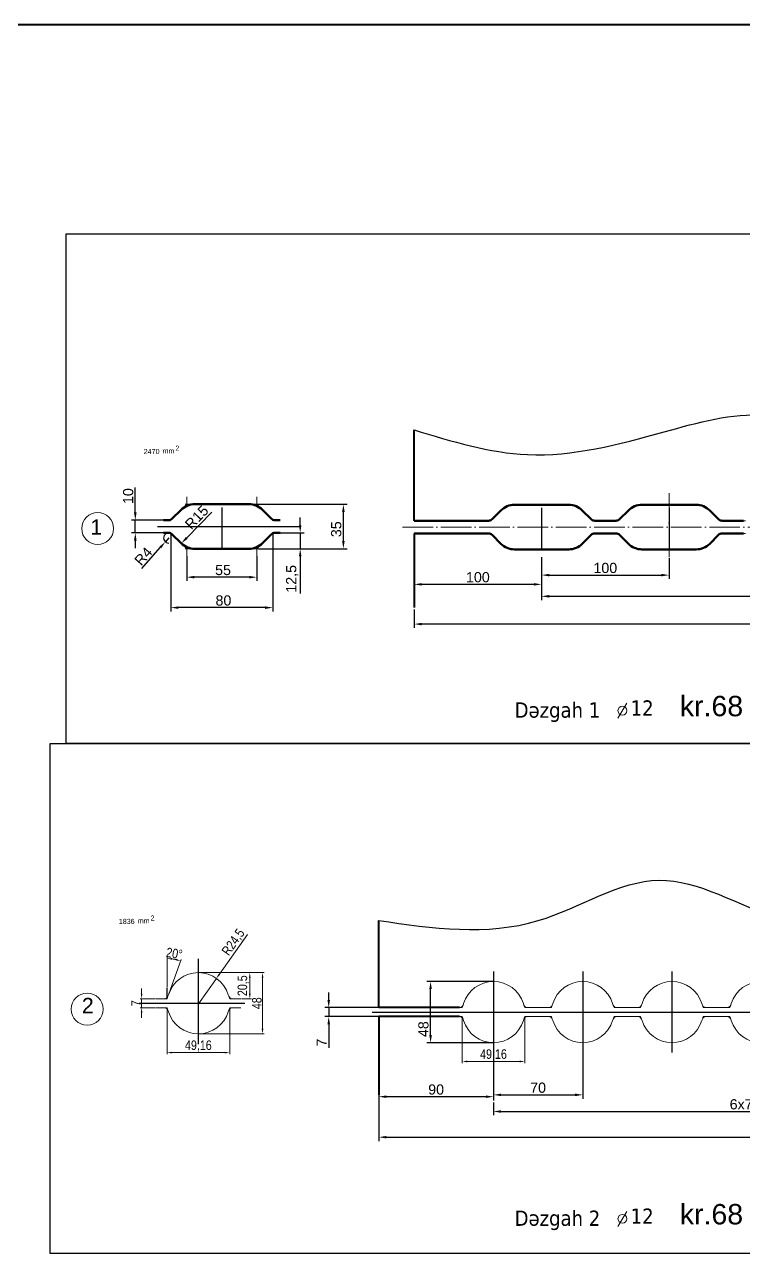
# Model space of a CAD drawing. Header units: millimetres. Extents: x 1526 to 31626, y -4643 to 9189.
# Drawn here: x 5100 to 5664, y 7333 to 8297 of the extents above; entities that cross this region are included whole.
import ezdxf

# ---------------------------------------------------------------- set-up
doc = ezdxf.new("R2010")
doc.units = ezdxf.units.MM
doc.linetypes.add('ACAD_ISO04W100', pattern=[30, 24, -3, 0, -3])
for name, color, linetype, lineweight in [('Quota', 3, 'Continuous', 40), ('контурная', 7, 'Continuous', 50), ('осевые', 1, 'ACAD_ISO04W100', 25), ('размерные', 7, 'Continuous', 25), ('тонкая', 7, 'Continuous', 20), ('тонкий', 7, 'Continuous', 20)]:
    doc.layers.add(name, color=color, linetype=linetype, lineweight=lineweight)
doc.layers.add('осевая', color=4, linetype='Continuous')
doc.styles.add('s1v4', font='arial.ttf', dxfattribs={"height": 4})
doc.styles.add('s3v2.5', font='arial.ttf', dxfattribs={"width": 0.8, "height": 7.5})
doc.styles.add('s4v4', font='arial.ttf', dxfattribs={"height": 16})
doc.styles.get("Standard").update_dxf_attribs({"font": 'arial.ttf'})
doc.dimstyles.new('s2v4', dxfattribs={"dimtxt": 8, "dimasz": 6, "dimexe": 3, "dimexo": 0, "dimgap": 1.5, "dimtad": 1, "dimtxsty": 'Standard', "dimcen": 2.5, "dimadec": 0, "dimazin": 0, "dimtfac": 1, "dimtmove": 0, "dimatfit": 3, "dimfxl": 1, "dimarcsym": 0})
doc.dimstyles.new('s2v4$0', dxfattribs={"dimtxt": 8, "dimasz": 6, "dimexe": 3, "dimexo": 0, "dimgap": 1.5, "dimtad": 1, "dimtxsty": 'Standard', "dimcen": 2.5, "dimadec": 0, "dimazin": 0, "dimtfac": 1, "dimtmove": 0, "dimatfit": 3, "dimfxl": 1, "dimarcsym": 0})
doc.dimstyles.new('s3v2.5', dxfattribs={"dimtxt": 7.5, "dimasz": 4, "dimexe": 1.25, "dimexo": 0.625, "dimtad": 1, "dimtxsty": 's3v2.5', "dimcen": 1.5, "dimclrd": 6, "dimclre": 256, "dimclrt": 1, "dimadec": 0, "dimazin": 0, "dimtfac": 1, "dimtmove": 0, "dimatfit": 3, "dimfxl": 1, "dimlwd": -1, "dimlwe": -1, "dimarcsym": 0})

# ---------------------------------------------------------------- blocks, each defined once
blk = doc.blocks.new('*D386')
at = {"layer": 'Defpoints', "color": 0, "transparency": 16777216}
for p in [(5978.05, 7463.32), (5378.05, 7456.9), (5978.05, 7423.73)]:
    blk.add_point(p, dxfattribs=at)
at = {"layer": 'тонкий', "color": 0, "lineweight": -2, "transparency": 16777216}
for p, q in [((5978.05, 7463.32), (5978.05, 7420.73)), ((5378.05, 7456.9), (5378.05, 7420.73)), ((5384.05, 7423.73), (5972.05, 7423.73))]:
    blk.add_line(p, q, dxfattribs=at)
at = {"layer": 'тонкий', "color": 0, "transparency": 16777216}
for points in [[(5384.05, 7424.73), (5384.05, 7422.73), (5378.05, 7423.73)], [(5972.05, 7424.73), (5972.05, 7422.73), (5978.05, 7423.73)]]:
    blk.add_solid(points, dxfattribs=at)
at = {"layer": 'тонкий', "color": 0, "transparency": 16777216, "insert": (5678.05, 7429.32), "char_height": 8, "attachment_point": 5}
blk.add_mtext('600', dxfattribs=at)
blk = doc.blocks.new('*D361')
at = {"layer": 'Defpoints', "color": 0, "transparency": 16777216}
for p in [(5505.8, 7878.82), (5405.8, 7861.75), (5405.8, 7857.48)]:
    blk.add_point(p, dxfattribs=at)
at = {"layer": 'тонкий', "color": 0, "lineweight": -2, "transparency": 16777216}
for p, q in [((5505.8, 7878.82), (5505.8, 7854.48)), ((5405.8, 7861.75), (5405.8, 7854.48)), ((5499.8, 7857.48), (5411.8, 7857.48))]:
    blk.add_line(p, q, dxfattribs=at)
at = {"layer": 'тонкий', "color": 0, "transparency": 16777216}
for points in [[(5411.8, 7858.48), (5411.8, 7856.48), (5405.8, 7857.48)], [(5499.8, 7858.48), (5499.8, 7856.48), (5505.8, 7857.48)]]:
    blk.add_solid(points, dxfattribs=at)
at = {"layer": 'тонкий', "color": 0, "transparency": 16777216, "insert": (5455.8, 7863.06), "char_height": 8, "attachment_point": 5}
blk.add_mtext('100', dxfattribs=at)
blk = doc.blocks.new('*D362')
at = {"layer": 'Defpoints', "color": 0, "transparency": 16777216}
for p in [(5605.8, 7878.12), (5505.8, 7867.05), (5605.8, 7864.73)]:
    blk.add_point(p, dxfattribs=at)
at = {"layer": 'тонкий', "color": 0, "lineweight": -2, "transparency": 16777216}
for p, q in [((5605.8, 7878.12), (5605.8, 7861.73)), ((5505.8, 7867.05), (5505.8, 7861.73)), ((5511.8, 7864.73), (5599.8, 7864.73))]:
    blk.add_line(p, q, dxfattribs=at)
at = {"layer": 'тонкий', "color": 0, "transparency": 16777216}
for points in [[(5511.8, 7865.73), (5511.8, 7863.73), (5505.8, 7864.73)], [(5599.8, 7865.73), (5599.8, 7863.73), (5605.8, 7864.73)]]:
    blk.add_solid(points, dxfattribs=at)
at = {"layer": 'тонкий', "color": 0, "transparency": 16777216, "insert": (5555.8, 7870.32), "char_height": 8, "attachment_point": 5}
blk.add_mtext('100', dxfattribs=at)
blk = doc.blocks.new('*D363')
at = {"layer": 'Defpoints', "color": 0, "transparency": 16777216}
for p in [(5905.8, 7878.12), (5505.8, 7857.48), (5905.8, 7848.11)]:
    blk.add_point(p, dxfattribs=at)
at = {"layer": 'тонкий', "color": 0, "lineweight": -2, "transparency": 16777216}
for p, q in [((5905.8, 7878.12), (5905.8, 7845.11)), ((5505.8, 7857.48), (5505.8, 7845.11)), ((5511.8, 7848.11), (5899.8, 7848.11))]:
    blk.add_line(p, q, dxfattribs=at)
at = {"layer": 'тонкий', "color": 0, "transparency": 16777216}
for points in [[(5511.8, 7849.11), (5511.8, 7847.11), (5505.8, 7848.11)], [(5899.8, 7849.11), (5899.8, 7847.11), (5905.8, 7848.11)]]:
    blk.add_solid(points, dxfattribs=at)
at = {"layer": 'тонкий', "color": 0, "transparency": 16777216, "insert": (5705.8, 7853.7), "char_height": 8, "attachment_point": 5}
blk.add_mtext('4x100=400', dxfattribs=at)
blk = doc.blocks.new('*D364')
at = {"layer": 'Defpoints', "color": 0, "transparency": 16777216}
for p in [(5405.8, 7837.75), (6005.8, 7837.75), (5405.8, 7826.32)]:
    blk.add_point(p, dxfattribs=at)
at = {"layer": 'тонкий', "color": 0, "lineweight": -2, "transparency": 16777216}
for p, q in [((5405.8, 7837.75), (5405.8, 7823.32)), ((6005.8, 7837.75), (6005.8, 7823.32)), ((5999.8, 7826.32), (5411.8, 7826.32))]:
    blk.add_line(p, q, dxfattribs=at)
at = {"layer": 'тонкий', "color": 0, "transparency": 16777216}
for points in [[(5411.8, 7827.32), (5411.8, 7825.32), (5405.8, 7826.32)], [(5999.8, 7827.32), (5999.8, 7825.32), (6005.8, 7826.32)]]:
    blk.add_solid(points, dxfattribs=at)
at = {"layer": 'тонкий', "color": 0, "transparency": 16777216, "insert": (5705.8, 7831.91), "char_height": 8, "attachment_point": 5}
blk.add_mtext('600', dxfattribs=at)
blk = doc.blocks.new('*D316')
at = {"layer": 'Defpoints', "color": 0, "transparency": 16777216}
for p in [(5468.05, 7490.07), (5378.05, 7477.03), (5378.05, 7455.52)]:
    blk.add_point(p, dxfattribs=at)
at = {"layer": 'тонкий', "color": 0, "lineweight": -2, "transparency": 16777216}
for p, q in [((5468.05, 7490.07), (5468.05, 7452.52)), ((5378.05, 7477.03), (5378.05, 7452.52)), ((5462.05, 7455.52), (5384.05, 7455.52))]:
    blk.add_line(p, q, dxfattribs=at)
at = {"layer": 'тонкий', "color": 0, "transparency": 16777216}
for points in [[(5384.05, 7456.52), (5384.05, 7454.52), (5378.05, 7455.52)], [(5462.05, 7456.52), (5462.05, 7454.52), (5468.05, 7455.52)]]:
    blk.add_solid(points, dxfattribs=at)
at = {"layer": 'тонкий', "color": 0, "transparency": 16777216, "insert": (5423.05, 7461.1), "char_height": 8, "attachment_point": 5}
blk.add_mtext('90', dxfattribs=at)
blk = doc.blocks.new('*D212')
at = {"layer": 'Defpoints', "color": 0, "transparency": 16777216}
for p in [(5888.05, 7469.98), (5468.05, 7450.95), (5888.05, 7443.9)]:
    blk.add_point(p, dxfattribs=at)
at = {"layer": 'тонкий', "color": 0, "lineweight": -2, "transparency": 16777216}
for p, q in [((5888.05, 7469.98), (5888.05, 7440.9)), ((5468.05, 7450.95), (5468.05, 7440.9)), ((5474.05, 7443.9), (5882.05, 7443.9))]:
    blk.add_line(p, q, dxfattribs=at)
at = {"layer": 'тонкий', "color": 0, "transparency": 16777216}
for points in [[(5474.05, 7444.9), (5474.05, 7442.9), (5468.05, 7443.9)], [(5882.05, 7444.9), (5882.05, 7442.9), (5888.05, 7443.9)]]:
    blk.add_solid(points, dxfattribs=at)
at = {"layer": 'тонкий', "color": 0, "transparency": 16777216, "insert": (5678.05, 7449.48), "char_height": 8, "attachment_point": 5}
blk.add_mtext('6x70=420', dxfattribs=at)
blk = doc.blocks.new('*D268')
at = {"layer": 'Defpoints', "color": 0, "transparency": 16777216}
for p in [(5338.79, 7525.39), (5378.05, 7525.39), (5378.05, 7518.39)]:
    blk.add_point(p, dxfattribs=at)
at = {"layer": 'тонкий', "color": 0, "lineweight": -2, "transparency": 16777216}
for p, q in [((5338.79, 7531.39), (5338.79, 7537.39)), ((5378.05, 7525.39), (5335.79, 7525.39)), ((5338.79, 7525.39), (5338.79, 7518.39)), ((5378.05, 7518.39), (5335.79, 7518.39)), ((5338.79, 7512.39), (5338.79, 7493.87))]:
    blk.add_line(p, q, dxfattribs=at)
at = {"layer": 'тонкий', "color": 0, "transparency": 16777216}
for points in [[(5337.79, 7531.39), (5339.79, 7531.39), (5338.79, 7525.39)], [(5337.79, 7512.39), (5339.79, 7512.39), (5338.79, 7518.39)]]:
    blk.add_solid(points, dxfattribs=at)
at = {"layer": 'тонкий', "color": 0, "transparency": 16777216, "insert": (5333.29, 7497.96), "char_height": 8, "attachment_point": 5, "rotation": 90}
blk.add_mtext('7', dxfattribs=at)
blk = doc.blocks.new('*D974')
at = {"layer": 'Defpoints', "color": 0, "transparency": 16777216}
for p in [(5283.74, 7920.38), (5350.29, 7920.38), (5319.4, 7885.38)]:
    blk.add_point(p, dxfattribs=at)
at = {"layer": 'тонкий', "color": 0, "lineweight": -2, "transparency": 16777216}
for p, q in [((5283.74, 7920.38), (5353.29, 7920.38)), ((5350.29, 7891.38), (5350.29, 7914.38)), ((5319.4, 7885.38), (5353.29, 7885.38))]:
    blk.add_line(p, q, dxfattribs=at)
at = {"layer": 'тонкий', "color": 0, "transparency": 16777216}
for points in [[(5349.29, 7914.38), (5351.29, 7914.38), (5350.29, 7920.38)], [(5349.29, 7891.38), (5351.29, 7891.38), (5350.29, 7885.38)]]:
    blk.add_solid(points, dxfattribs=at)
at = {"layer": 'тонкий', "color": 0, "transparency": 16777216, "insert": (5344.7, 7900.73), "char_height": 8, "attachment_point": 5, "rotation": 90}
blk.add_mtext('35', dxfattribs=at)
blk = doc.blocks.new('*D977')
at = {"layer": 'Defpoints', "color": 0, "transparency": 16777216}
for p in [(5187.05, 7907.88), (5209.71, 7907.88), (5209.13, 7897.88)]:
    blk.add_point(p, dxfattribs=at)
at = {"layer": 'тонкий', "color": 0, "lineweight": -2, "transparency": 16777216}
for p, q in [((5187.05, 7913.88), (5187.05, 7933.56)), ((5209.71, 7907.88), (5184.05, 7907.88)), ((5187.05, 7897.88), (5187.05, 7907.88)), ((5209.13, 7897.88), (5184.05, 7897.88)), ((5187.05, 7891.88), (5187.05, 7885.88))]:
    blk.add_line(p, q, dxfattribs=at)
at = {"layer": 'тонкий', "color": 0, "transparency": 16777216}
for points in [[(5186.05, 7913.88), (5188.05, 7913.88), (5187.05, 7907.88)], [(5186.05, 7891.88), (5188.05, 7891.88), (5187.05, 7897.88)]]:
    blk.add_solid(points, dxfattribs=at)
at = {"layer": 'тонкий', "color": 0, "transparency": 16777216, "insert": (5181.47, 7926.72), "char_height": 8, "attachment_point": 5, "rotation": 90}
blk.add_mtext('10', dxfattribs=at)
blk = doc.blocks.new('*D978')
at = {"layer": 'Defpoints', "color": 0, "transparency": 16777216}
for p in [(5300.67, 7897.88), (5283.74, 7885.38), (5316.4, 7885.38)]:
    blk.add_point(p, dxfattribs=at)
at = {"layer": 'тонкий', "color": 0, "lineweight": -2, "transparency": 16777216}
for p, q in [((5316.4, 7903.88), (5316.4, 7909.88)), ((5300.67, 7897.88), (5319.4, 7897.88)), ((5316.4, 7897.88), (5316.4, 7885.38)), ((5283.74, 7885.38), (5319.4, 7885.38)), ((5316.4, 7879.38), (5316.4, 7850.29))]:
    blk.add_line(p, q, dxfattribs=at)
at = {"layer": 'тонкий', "color": 0, "transparency": 16777216}
for points in [[(5315.4, 7903.88), (5317.4, 7903.88), (5316.4, 7897.88)], [(5315.4, 7879.38), (5317.4, 7879.38), (5316.4, 7885.38)]]:
    blk.add_solid(points, dxfattribs=at)
at = {"layer": 'тонкий', "color": 0, "transparency": 16777216, "insert": (5310.09, 7861.83), "char_height": 8, "attachment_point": 5, "rotation": 90}
blk.add_mtext('12,5', dxfattribs=at)
blk = doc.blocks.new('*D976')
at = {"layer": 'Defpoints', "color": 0, "transparency": 16777216}
for p in [(5227.4, 7879.5), (5282.4, 7879.5), (5227.4, 7863.12)]:
    blk.add_point(p, dxfattribs=at)
at = {"layer": 'тонкий', "color": 0, "lineweight": -2, "transparency": 16777216}
for p, q in [((5227.4, 7879.5), (5227.4, 7860.12)), ((5282.4, 7879.5), (5282.4, 7860.12)), ((5276.4, 7863.12), (5233.4, 7863.12))]:
    blk.add_line(p, q, dxfattribs=at)
at = {"layer": 'тонкий', "color": 0, "transparency": 16777216}
for points in [[(5233.4, 7864.12), (5233.4, 7862.12), (5227.4, 7863.12)], [(5276.4, 7864.12), (5276.4, 7862.12), (5282.4, 7863.12)]]:
    blk.add_solid(points, dxfattribs=at)
at = {"layer": 'тонкий', "color": 0, "transparency": 16777216, "insert": (5255.87, 7868.68), "char_height": 8, "attachment_point": 5}
blk.add_mtext('55', dxfattribs=at)
blk = doc.blocks.new('*D979')
at = {"layer": 'Defpoints', "color": 0, "transparency": 16777216}
for p in [(5214.9, 7897.88), (5294.9, 7897.88), (5214.9, 7839.22)]:
    blk.add_point(p, dxfattribs=at)
at = {"layer": 'тонкий', "color": 0, "lineweight": -2, "transparency": 16777216}
for p, q in [((5214.9, 7897.88), (5214.9, 7836.22)), ((5294.9, 7897.88), (5294.9, 7836.22)), ((5288.9, 7839.22), (5220.9, 7839.22))]:
    blk.add_line(p, q, dxfattribs=at)
at = {"layer": 'тонкий', "color": 0, "transparency": 16777216}
for points in [[(5220.9, 7840.22), (5220.9, 7838.22), (5214.9, 7839.22)], [(5288.9, 7840.22), (5288.9, 7838.22), (5294.9, 7839.22)]]:
    blk.add_solid(points, dxfattribs=at)
at = {"layer": 'тонкий', "color": 0, "transparency": 16777216, "insert": (5256.19, 7844.8), "char_height": 8, "attachment_point": 5}
blk.add_mtext('80', dxfattribs=at)
blk = doc.blocks.new('*D975')
at = {"layer": 'Defpoints', "color": 0, "transparency": 16777216}
for p in [(5233.62, 7900.38), (5223.16, 7889.62)]:
    blk.add_point(p, dxfattribs=at)
at = {"layer": 'тонкий', "color": 0, "lineweight": -2, "transparency": 16777216}
blk.add_line((5246.98, 7914.13), (5227.34, 7893.92), dxfattribs=at)
at = {"layer": 'тонкий', "color": 0, "transparency": 16777216}
blk.add_solid([(5226.63, 7894.62), (5228.06, 7893.23), (5223.16, 7889.62)], dxfattribs=at)
at = {"layer": 'тонкий', "color": 0, "transparency": 16777216, "insert": (5235.25, 7910.07), "char_height": 8, "attachment_point": 5, "rotation": 45.812}
blk.add_mtext('R15', dxfattribs=at)
blk = doc.blocks.new('*D980')
at = {"layer": 'Defpoints', "color": 0, "transparency": 16777216}
for p in [(5210.6, 7890.87), (5213.25, 7893.88)]:
    blk.add_point(p, dxfattribs=at)
at = {"layer": 'тонкий', "color": 0, "lineweight": -2, "transparency": 16777216}
for p, q in [((5213.25, 7893.88), (5210.6, 7890.87)), ((5192.19, 7869.96), (5206.64, 7886.37))]:
    blk.add_line(p, q, dxfattribs=at)
blk.add_arc((5213.25, 7893.88), 4, 90, 271.61723, dxfattribs=at)
at = {"layer": 'тонкий', "color": 0, "transparency": 16777216}
blk.add_solid([(5205.89, 7887.03), (5207.39, 7885.71), (5210.6, 7890.87)], dxfattribs=at)
at = {"layer": 'тонкий', "color": 0, "transparency": 16777216, "insert": (5193.31, 7879.55), "char_height": 8, "attachment_point": 5, "rotation": 48.64539}
blk.add_mtext('R4', dxfattribs=at)
blk = doc.blocks.new('*D1005')
at = {"layer": 'Defpoints', "color": 0, "transparency": 16777216}
for p in [(5236.5, 7552.84), (5236.5, 7504.84), (5286.86, 7504.84)]:
    blk.add_point(p, dxfattribs=at)
at = {"layer": 'тонкая', "transparency": 16777216}
for p, q in [((5237.13, 7552.84), (5288.11, 7552.84)), ((5237.13, 7504.84), (5288.11, 7504.84))]:
    blk.add_line(p, q, dxfattribs=at)
at = {"layer": 'тонкая', "color": 6, "transparency": 16777216}
blk.add_line((5286.86, 7548.84), (5286.86, 7508.84), dxfattribs=at)
for points in [[(5286.2, 7548.84), (5287.53, 7548.84), (5286.86, 7552.84)], [(5286.2, 7508.84), (5287.53, 7508.84), (5286.86, 7504.84)]]:
    blk.add_solid(points, dxfattribs=at)
at = {"layer": 'тонкая', "color": 1, "transparency": 16777216, "insert": (5282.41, 7528.84), "char_height": 7.5, "attachment_point": 5, "rotation": 90, "style": 's3v2.5'}
blk.add_mtext('48', dxfattribs=at)
blk = doc.blocks.new('*D1001')
at = {"layer": 'Defpoints', "color": 0, "transparency": 16777216}
for p in [(5211.92, 7525.34), (5261.09, 7525.34), (5211.92, 7490.09)]:
    blk.add_point(p, dxfattribs=at)
at = {"layer": 'тонкая', "transparency": 16777216}
for p, q in [((5211.92, 7524.71), (5211.92, 7488.84)), ((5261.09, 7524.71), (5261.09, 7488.84))]:
    blk.add_line(p, q, dxfattribs=at)
at = {"layer": 'тонкая', "color": 6, "transparency": 16777216}
blk.add_line((5257.09, 7490.09), (5215.92, 7490.09), dxfattribs=at)
for points in [[(5215.92, 7490.76), (5215.92, 7489.42), (5211.92, 7490.09)], [(5257.09, 7490.76), (5257.09, 7489.42), (5261.09, 7490.09)]]:
    blk.add_solid(points, dxfattribs=at)
at = {"layer": 'тонкая', "color": 1, "transparency": 16777216, "insert": (5236.5, 7495.22), "char_height": 7.5, "attachment_point": 5, "style": 's3v2.5'}
blk.add_mtext('49,16', dxfattribs=at)
blk = doc.blocks.new('*D1002')
at = {"layer": 'Defpoints', "color": 0, "transparency": 16777216}
for p in [(5191.99, 7532.34), (5203.22, 7532.34), (5203.22, 7525.34)]:
    blk.add_point(p, dxfattribs=at)
at = {"layer": 'тонкая', "color": 6, "transparency": 16777216}
for p, q in [((5191.99, 7536.34), (5191.99, 7540.34)), ((5191.99, 7525.34), (5191.99, 7532.34)), ((5191.99, 7521.34), (5191.99, 7517.34))]:
    blk.add_line(p, q, dxfattribs=at)
at = {"layer": 'тонкая', "transparency": 16777216}
for p, q in [((5202.6, 7532.34), (5190.74, 7532.34)), ((5202.6, 7525.34), (5190.74, 7525.34))]:
    blk.add_line(p, q, dxfattribs=at)
at = {"layer": 'тонкая', "color": 6, "transparency": 16777216}
for points in [[(5191.33, 7536.34), (5192.66, 7536.34), (5191.99, 7532.34)], [(5191.33, 7521.34), (5192.66, 7521.34), (5191.99, 7525.34)]]:
    blk.add_solid(points, dxfattribs=at)
at = {"layer": 'тонкая', "color": 1, "transparency": 16777216, "insert": (5187.62, 7528.84), "char_height": 7.5, "attachment_point": 5, "rotation": 90, "style": 's3v2.5'}
blk.add_mtext('7', dxfattribs=at)
blk = doc.blocks.new('*D1003')
at = {"layer": 'Defpoints', "color": 0, "transparency": 16777216}
for p in [(5250.66, 7548.34), (5236.5, 7528.34)]:
    blk.add_point(p, dxfattribs=at)
at = {"layer": 'тонкая', "color": 6, "transparency": 16777216}
for p, q in [((5275.03, 7582.76), (5252.97, 7551.6)), ((5236.5, 7528.34), (5250.66, 7548.34))]:
    blk.add_line(p, q, dxfattribs=at)
blk.add_solid([(5252.43, 7551.99), (5253.52, 7551.22), (5250.66, 7548.34)], dxfattribs=at)
at = {"layer": 'тонкая', "color": 1, "transparency": 16777216, "insert": (5264.3, 7576.49), "char_height": 7.5, "attachment_point": 5, "rotation": 54.70564, "style": 's3v2.5'}
blk.add_mtext('R24,5', dxfattribs=at)
blk = doc.blocks.new('*D1004')
at = {"layer": 'Defpoints', "color": 0, "transparency": 16777216}
for p in [(5269.79, 7552.84), (5276.86, 7552.84), (5269.79, 7532.34)]:
    blk.add_point(p, dxfattribs=at)
at = {"layer": 'тонкая', "transparency": 16777216}
for p, q in [((5270.41, 7552.84), (5278.11, 7552.84)), ((5270.41, 7532.34), (5278.11, 7532.34))]:
    blk.add_line(p, q, dxfattribs=at)
at = {"layer": 'тонкая', "color": 6, "transparency": 16777216}
blk.add_line((5276.86, 7536.34), (5276.86, 7548.84), dxfattribs=at)
for points in [[(5276.2, 7548.84), (5277.53, 7548.84), (5276.86, 7552.84)], [(5276.2, 7536.34), (5277.53, 7536.34), (5276.86, 7532.34)]]:
    blk.add_solid(points, dxfattribs=at)
at = {"layer": 'тонкая', "color": 1, "transparency": 16777216, "insert": (5271.73, 7542.59), "char_height": 7.5, "attachment_point": 5, "rotation": 90, "style": 's3v2.5'}
blk.add_mtext('20,5', dxfattribs=at)
blk = doc.blocks.new('*D1011')
at = {"layer": 'Defpoints', "color": 0, "transparency": 16777216}
for p in [(5219.19, 7563.03), (5211.92, 7540.87), (5211.92, 7532.34), (5212.64, 7534.31), (5213.08, 7535.53)]:
    blk.add_point(p, dxfattribs=at)
at = {"layer": 'тонкая', "transparency": 16777216}
for p, q in [((5211.92, 7541.5), (5211.92, 7565.13)), ((5213.3, 7536.11), (5223.14, 7563.15))]:
    blk.add_line(p, q, dxfattribs=at)
at = {"layer": 'тонкая', "color": 6, "transparency": 16777216}
blk.add_arc((5211.92, 7532.34), 31.54, 77.27234, 82.72766, dxfattribs=at)
for points in [[(5215.87, 7562.96), (5215.96, 7564.29), (5211.92, 7563.88)], [(5219.06, 7563.74), (5218.68, 7562.46), (5222.71, 7561.97)]]:
    blk.add_solid(points, dxfattribs=at)
at = {"layer": 'тонкая', "color": 1, "transparency": 16777216, "insert": (5217.67, 7567.87), "char_height": 7.5, "attachment_point": 5, "rotation": 350.80404, "style": 's3v2.5'}
blk.add_mtext('20°', dxfattribs=at)
blk = doc.blocks.new('*D1012')
at = {"layer": 'Defpoints', "color": 0, "transparency": 16777216}
for p in [(5443.47, 7518.39), (5492.63, 7518.39), (5443.47, 7483.14)]:
    blk.add_point(p, dxfattribs=at)
at = {"layer": 'тонкая', "transparency": 16777216}
for p, q in [((5443.47, 7517.77), (5443.47, 7481.89)), ((5492.63, 7517.77), (5492.63, 7481.89))]:
    blk.add_line(p, q, dxfattribs=at)
at = {"layer": 'тонкая', "color": 6, "transparency": 16777216}
blk.add_line((5488.63, 7483.14), (5447.47, 7483.14), dxfattribs=at)
for points in [[(5447.47, 7483.81), (5447.47, 7482.47), (5443.47, 7483.14)], [(5488.63, 7483.81), (5488.63, 7482.47), (5492.63, 7483.14)]]:
    blk.add_solid(points, dxfattribs=at)
at = {"layer": 'тонкая', "color": 1, "transparency": 16777216, "insert": (5468.05, 7488.27), "char_height": 7.5, "attachment_point": 5, "style": 's3v2.5'}
blk.add_mtext('49,16', dxfattribs=at)
blk = doc.blocks.new('*D1013')
at = {"layer": 'Defpoints', "color": 0, "transparency": 16777216}
for p in [(5538.05, 7490.07), (5468.05, 7467.67), (5538.05, 7456.95)]:
    blk.add_point(p, dxfattribs=at)
at = {"layer": 'тонкий', "color": 0, "lineweight": -2, "transparency": 16777216}
for p, q in [((5538.05, 7490.07), (5538.05, 7453.95)), ((5468.05, 7467.67), (5468.05, 7453.95)), ((5474.05, 7456.95), (5532.05, 7456.95))]:
    blk.add_line(p, q, dxfattribs=at)
at = {"layer": 'тонкий', "color": 0, "transparency": 16777216}
for points in [[(5474.05, 7457.95), (5474.05, 7455.95), (5468.05, 7456.95)], [(5532.05, 7457.95), (5532.05, 7455.95), (5538.05, 7456.95)]]:
    blk.add_solid(points, dxfattribs=at)
at = {"layer": 'тонкий', "color": 0, "transparency": 16777216, "insert": (5503.05, 7462.54), "char_height": 8, "attachment_point": 5}
blk.add_mtext('70', dxfattribs=at)
blk = doc.blocks.new('*D1014')
at = {"layer": 'Defpoints', "color": 0, "transparency": 16777216}
for p in [(5418.7, 7545.89), (5468.05, 7545.89), (5468.05, 7497.89)]:
    blk.add_point(p, dxfattribs=at)
at = {"layer": 'тонкий', "color": 0, "lineweight": -2, "transparency": 16777216}
for p, q in [((5468.05, 7545.89), (5415.7, 7545.89)), ((5418.7, 7503.89), (5418.7, 7539.89)), ((5468.05, 7497.89), (5415.7, 7497.89))]:
    blk.add_line(p, q, dxfattribs=at)
at = {"layer": 'тонкий', "color": 0, "transparency": 16777216}
for points in [[(5417.7, 7539.89), (5419.7, 7539.89), (5418.7, 7545.89)], [(5417.7, 7503.89), (5419.7, 7503.89), (5418.7, 7497.89)]]:
    blk.add_solid(points, dxfattribs=at)
at = {"layer": 'тонкий', "color": 0, "transparency": 16777216, "insert": (5413.11, 7508.51), "char_height": 8, "attachment_point": 5, "rotation": 90}
blk.add_mtext('48', dxfattribs=at)

msp = doc.modelspace()

# ---------------------------------------------------------------- linework, layer by layer
at = {"lineweight": 40}
for p, q in [((5405.79829, 7907.40387), (5405.79829, 7978.697)), ((5405.79829, 7897.40387), (5405.79829, 7839.39075)), ((5378.05117, 7525.39251), (5378.05117, 7593.71958)), ((5441.36457, 7525.39251), (5378.05117, 7525.39251)), ((5378.05117, 7518.39251), (5378.05117, 7456.90363)), ((5441.36457, 7518.39251), (5378.05117, 7518.39251))]:
    msp.add_line(p, q, dxfattribs=at)
at = {"color": 2}
for points in [[(5132.81145, 7732.54836), (5132.81145, 8132.54836), (6167.07762, 8132.54836), (6167.07762, 7732.54836), (5132.81145, 7732.54836), (5132.81145, 8132.54836)], [(5120.23414, 7332.54836), (5120.23414, 7732.54836), (6154.50032, 7732.54836), (6154.50032, 7332.54836), (5120.23414, 7332.54836), (5120.23414, 7732.54836)]]:
    msp.add_lwpolyline(points, dxfattribs=at)
at = {"layer": 'Quota'}
msp.add_lwpolyline([(4977.71994, 8296.67596), (7374.22964, 8296.67596), (7374.22964, 3030.00211), (4345.01887, 3030.00211), (4345.01887, 8296.67596), (4977.71994, 8296.67596)], dxfattribs=at)
at = {"layer": 'контурная'}
for p, q in [((5223.01122, 7915.98369), (5216.07619, 7909.04866)), ((5254.90462, 7920.37709), (5233.61782, 7920.37709)), ((5254.90462, 7920.37709), (5276.19141, 7920.37709)), ((5286.79801, 7915.98369), (5293.73304, 7909.04866)), ((5473.90489, 7915.51048), (5466.96986, 7908.57545)), ((5505.79829, 7919.90387), (5484.51149, 7919.90387)), ((5505.79829, 7919.90387), (5527.08508, 7919.90387)), ((5537.69168, 7915.51048), (5544.62671, 7908.57545)), ((5573.90489, 7915.51048), (5566.96986, 7908.57545)), ((5605.79829, 7919.90387), (5584.51149, 7919.90387)), ((5605.79829, 7919.90387), (5627.08508, 7919.90387)), ((5637.69168, 7915.51048), (5644.62671, 7908.57545)), ((5213.24776, 7907.87709), (5209.13486, 7907.87709)), ((5296.56147, 7907.87709), (5300.67437, 7907.87709)), ((5464.14143, 7907.40387), (5405.79829, 7907.40387)), ((5464.14143, 7907.40387), (5460.02853, 7907.40387)), ((5547.45514, 7907.40387), (5564.14143, 7907.40387)), ((5647.45514, 7907.40387), (5664.14143, 7907.40387)), ((5213.24776, 7897.87709), (5209.13486, 7897.87709)), ((5223.01122, 7889.77049), (5216.07619, 7896.70552)), ((5286.79801, 7889.77049), (5293.73304, 7896.70552)), ((5296.56147, 7897.87709), (5300.67437, 7897.87709)), ((5464.14143, 7897.40387), (5405.79829, 7897.40387)), ((5464.14143, 7897.40387), (5460.02853, 7897.40387)), ((5473.90489, 7889.29727), (5466.96986, 7896.2323)), ((5537.69168, 7889.29727), (5544.62671, 7896.2323)), ((5547.45514, 7897.40387), (5564.14143, 7897.40387)), ((5573.90489, 7889.29727), (5566.96986, 7896.2323)), ((5637.69168, 7889.29727), (5644.62671, 7896.2323)), ((5647.45514, 7897.40387), (5664.14143, 7897.40387)), ((5254.90462, 7885.37709), (5233.61782, 7885.37709)), ((5254.90462, 7885.37709), (5276.19141, 7885.37709)), ((5505.79829, 7884.90387), (5484.51149, 7884.90387)), ((5505.79829, 7884.90387), (5527.08508, 7884.90387)), ((5605.79829, 7884.90387), (5584.51149, 7884.90387)), ((5605.79829, 7884.90387), (5627.08508, 7884.90387))]:
    msp.add_line(p, q, dxfattribs=at)
for centre, radius, start, end in [((5233.61782, 7905.37709), 15, 90, 135), ((5276.19141, 7905.37709), 15, 45, 90), ((5484.51149, 7904.90387), 15, 90, 135), ((5527.08508, 7904.90387), 15, 45, 90), ((5584.51149, 7904.90387), 15, 90, 135), ((5627.08508, 7904.90387), 15, 45, 90), ((5213.24776, 7911.87709), 4, 270, 315), ((5296.56147, 7911.87709), 4, 225, 270), ((5464.14143, 7911.40387), 4, 270, 315), ((5547.45514, 7911.40387), 4, 225, 270), ((5564.14143, 7911.40387), 4, 270, 315), ((5647.45514, 7911.40387), 4, 225, 270), ((5213.24776, 7893.87709), 4, 45, 90), ((5296.56147, 7893.87709), 4, 90, 135), ((5464.14143, 7893.40387), 4, 45, 90), ((5547.45514, 7893.40387), 4, 90, 135), ((5564.14143, 7893.40387), 4, 45, 90), ((5647.45514, 7893.40387), 4, 90, 135), ((5233.61782, 7900.37709), 15, 225, 270), ((5276.19141, 7900.37709), 15, 270, 315), ((5484.51149, 7899.90387), 15, 225, 270), ((5527.08508, 7899.90387), 15, 270, 315), ((5584.51149, 7899.90387), 15, 225, 270), ((5627.08508, 7899.90387), 15, 270, 315)]:
    msp.add_arc(centre, radius, start, end, dxfattribs=at)
at = {"layer": 'осевая'}
for p, q in [((5254.90462, 7917.87709), (5254.90462, 7884.77025)), ((5505.79829, 7917.40387), (5505.79829, 7884.29703)), ((5605.79829, 7917.40387), (5605.79829, 7884.29703)), ((5204.39145, 7902.87709), (5316.3595, 7902.87709)), ((5236.50429, 7496.77321), (5236.50429, 7563.68017)), ((5468.05117, 7553.71231), (5468.05117, 7490.0727)), ((5538.05117, 7553.71231), (5538.05117, 7490.0727)), ((5608.05117, 7553.71231), (5608.05117, 7490.0727)), ((5190.06093, 7528.83981), (5272.8631, 7528.83981)), ((5372.94008, 7521.89251), (5615.05117, 7521.89251)), ((5426.01002, 7521.89251), (5516.39099, 7521.89251)), ((5442.25386, 7521.89251), (5525.05603, 7521.89251)), ((5615.05117, 7521.89251), (5982.98246, 7521.89251))]:
    msp.add_line(p, q, dxfattribs=at)
at = {"layer": 'осевые', "lineweight": 15}
for p, q in [((5605.79829, 7878.82237), (5605.79829, 7929.03671)), ((5396.60001, 7902.40387), (6014.09296, 7902.40387))]:
    msp.add_line(p, q, dxfattribs=at)
at = {"layer": 'размерные'}
msp.add_line((5211.92226, 7532.33981), (5211.92226, 7540.87218), dxfattribs=at)
for points in [[(5405.79829, 7978.697), (5494.62657, 7959.27209), (5601.87918, 7977.12847), (5681.32558, 7990.02475), (5787.58504, 7968.2003), (5857.10066, 7984.07263), (5968.32558, 7984.07263), (6005.79829, 7973.95466), (6006.06269, 7973.1604)], [(5378.05117, 7593.71958), (5503.21919, 7593.71958), (5597.93387, 7625.39228), (5692.64867, 7595.04451), (5783.7892, 7595.04451), (5846.33663, 7621.82195), (5930.32898, 7600.39998), (5978.05117, 7581.81781)]]:
    msp.add_spline(points, degree=3, dxfattribs=at)
at = {"layer": 'тонкая'}
for p, q in [((5227.40462, 7920.37709), (5227.40462, 7926.24998)), ((5282.40462, 7920.37709), (5282.40462, 7926.24998)), ((5227.40462, 7920.37709), (5224.84678, 7917.81925)), ((5232.37518, 7920.37709), (5226.06596, 7920.37709)), ((5277.43405, 7920.37709), (5283.74327, 7920.37709)), ((5282.40462, 7920.37709), (5284.96246, 7917.81925)), ((5213.24776, 7907.87709), (5214.90462, 7907.87709)), ((5215.8602, 7908.83267), (5214.90462, 7907.87709)), ((5293.94904, 7908.83267), (5294.90462, 7907.87709)), ((5296.56147, 7907.87709), (5294.90462, 7907.87709)), ((5464.14143, 7907.40387), (5465.79829, 7907.40387)), ((5466.75386, 7908.35945), (5465.79829, 7907.40387)), ((5544.84271, 7908.35945), (5545.79829, 7907.40387)), ((5547.45514, 7907.40387), (5545.79829, 7907.40387)), ((5564.14143, 7907.40387), (5565.79829, 7907.40387)), ((5566.75386, 7908.35945), (5565.79829, 7907.40387)), ((5644.84271, 7908.35945), (5645.79829, 7907.40387)), ((5647.45514, 7907.40387), (5645.79829, 7907.40387)), ((5664.14143, 7907.40387), (5665.79829, 7907.40387)), ((5213.24776, 7897.87709), (5214.90462, 7897.87709)), ((5215.8602, 7896.92151), (5214.90462, 7897.87709)), ((5293.94904, 7896.92151), (5294.90462, 7897.87709)), ((5296.56147, 7897.87709), (5294.90462, 7897.87709)), ((5464.14143, 7897.40387), (5465.79829, 7897.40387)), ((5466.75386, 7896.4483), (5465.79829, 7897.40387)), ((5544.84271, 7896.4483), (5545.79829, 7897.40387)), ((5547.45514, 7897.40387), (5545.79829, 7897.40387)), ((5564.14143, 7897.40387), (5565.79829, 7897.40387)), ((5566.75386, 7896.4483), (5565.79829, 7897.40387)), ((5644.84271, 7896.4483), (5645.79829, 7897.40387)), ((5647.45514, 7897.40387), (5645.79829, 7897.40387)), ((5664.14143, 7897.40387), (5665.79829, 7897.40387)), ((5227.40462, 7885.37709), (5224.84678, 7887.93493)), ((5282.40462, 7885.37709), (5284.96246, 7887.93493)), ((5232.37518, 7885.37709), (5226.06596, 7885.37709)), ((5227.40462, 7885.37709), (5227.40462, 7879.5042)), ((5277.43405, 7885.37709), (5283.74327, 7885.37709)), ((5282.40462, 7885.37709), (5282.40462, 7879.5042)), ((5203.2226, 7532.33981), (5209.82164, 7532.33981)), ((5209.82164, 7532.33981), (5211.92226, 7532.33981)), ((5211.92226, 7532.33981), (5212.35455, 7533.52751)), ((5212.64071, 7534.31375), (5213.08165, 7535.52521)), ((5260.36786, 7534.31375), (5259.92693, 7535.52521)), ((5261.08632, 7532.33981), (5260.65403, 7533.52751)), ((5263.18694, 7532.33981), (5261.08632, 7532.33981)), ((5269.78598, 7532.33981), (5263.18694, 7532.33981)), ((5203.2226, 7525.33981), (5209.82164, 7525.33981)), ((5209.82164, 7525.33981), (5211.92226, 7525.33981)), ((5211.92226, 7525.33981), (5212.35455, 7524.15211)), ((5212.64071, 7523.36587), (5213.08165, 7522.15441)), ((5260.36786, 7523.36587), (5259.92693, 7522.15441)), ((5261.08632, 7525.33981), (5260.65403, 7524.15211)), ((5263.18694, 7525.33981), (5261.08632, 7525.33981)), ((5269.78598, 7525.33981), (5263.18694, 7525.33981)), ((5434.76553, 7525.39251), (5441.36457, 7525.39251)), ((5441.36457, 7525.39251), (5443.46519, 7525.39251)), ((5443.46519, 7525.39251), (5443.89748, 7526.58021)), ((5444.18365, 7527.36645), (5444.62458, 7528.57791)), ((5491.91079, 7527.36645), (5491.46986, 7528.57791)), ((5492.62925, 7525.39251), (5492.19696, 7526.58021)), ((5494.72987, 7525.39251), (5492.62925, 7525.39251)), ((5511.36457, 7525.39251), (5494.72987, 7525.39251)), ((5504.76553, 7525.39251), (5511.36457, 7525.39251)), ((5511.36457, 7525.39251), (5513.46519, 7525.39251)), ((5513.46519, 7525.39251), (5513.89748, 7526.58021)), ((5514.18365, 7527.36645), (5514.62458, 7528.57791)), ((5561.91079, 7527.36645), (5561.46986, 7528.57791)), ((5562.62925, 7525.39251), (5562.19696, 7526.58021)), ((5564.72987, 7525.39251), (5562.62925, 7525.39251)), ((5581.36457, 7525.39251), (5564.72987, 7525.39251)), ((5581.36457, 7525.39251), (5583.46519, 7525.39251)), ((5583.46519, 7525.39251), (5583.89748, 7526.58021)), ((5584.18365, 7527.36645), (5584.62458, 7528.57791)), ((5631.91079, 7527.36645), (5631.46986, 7528.57791)), ((5632.62925, 7525.39251), (5632.19696, 7526.58021)), ((5634.72987, 7525.39251), (5632.62925, 7525.39251)), ((5651.36457, 7525.39251), (5634.72987, 7525.39251)), ((5651.36457, 7525.39251), (5653.46519, 7525.39251)), ((5653.46519, 7525.39251), (5653.89748, 7526.58021)), ((5654.18365, 7527.36645), (5654.62458, 7528.57791)), ((5434.76553, 7518.39251), (5441.36457, 7518.39251)), ((5441.36457, 7518.39251), (5443.46519, 7518.39251)), ((5443.46519, 7518.39251), (5443.89748, 7517.20481)), ((5444.18365, 7516.41857), (5444.62458, 7515.20711)), ((5491.91079, 7516.41857), (5491.46986, 7515.20711)), ((5492.62925, 7518.39251), (5492.19696, 7517.20481)), ((5494.72987, 7518.39251), (5492.62925, 7518.39251)), ((5511.36457, 7518.39251), (5494.72987, 7518.39251)), ((5504.76553, 7518.39251), (5511.36457, 7518.39251)), ((5511.36457, 7518.39251), (5513.46519, 7518.39251)), ((5513.46519, 7518.39251), (5513.89748, 7517.20481)), ((5514.18365, 7516.41857), (5514.62458, 7515.20711)), ((5561.91079, 7516.41857), (5561.46986, 7515.20711)), ((5562.62925, 7518.39251), (5562.19696, 7517.20481)), ((5564.72987, 7518.39251), (5562.62925, 7518.39251)), ((5581.36457, 7518.39251), (5564.72987, 7518.39251)), ((5581.36457, 7518.39251), (5583.46519, 7518.39251)), ((5583.46519, 7518.39251), (5583.89748, 7517.20481)), ((5584.18365, 7516.41857), (5584.62458, 7515.20711)), ((5631.91079, 7516.41857), (5631.46986, 7515.20711)), ((5632.62925, 7518.39251), (5632.19696, 7517.20481)), ((5634.72987, 7518.39251), (5632.62925, 7518.39251)), ((5651.36457, 7518.39251), (5634.72987, 7518.39251)), ((5651.36457, 7518.39251), (5653.46519, 7518.39251)), ((5653.46519, 7518.39251), (5653.89748, 7517.20481)), ((5654.18365, 7516.41857), (5654.62458, 7515.20711))]:
    msp.add_line(p, q, dxfattribs=at)
for centre in [(5157.50621, 7901.26384), (5149.28439, 7524.19363)]:
    msp.add_circle(centre, 12.53226, dxfattribs=at)
for centre, radius, start, end in [((5236.50429, 7528.33981), 24.5, 17.05452613, 162.94547387), ((5468.04722, 7521.39251), 24.5, 17.05452613, 162.94547387), ((5538.04722, 7521.39251), 24.5, 17.05452613, 162.94547387), ((5608.04722, 7521.39251), 24.5, 17.05452613, 162.94547387), ((5678.04722, 7521.39251), 24.5, 17.05452613, 162.94547387), ((5209.82164, 7535.33981), 3, 270, 340), ((5263.18694, 7535.33981), 3, 200, 270), ((5209.82164, 7522.33981), 3, 20, 90), ((5236.50429, 7529.33981), 24.5, 197.05452613, 342.94547387), ((5263.18694, 7522.33981), 3, 90, 160), ((5441.36457, 7528.39251), 3, 270, 340), ((5494.72987, 7528.39251), 3, 200, 270), ((5511.36457, 7528.39251), 3, 270, 340), ((5564.72987, 7528.39251), 3, 200, 270), ((5581.36457, 7528.39251), 3, 270, 340), ((5634.72987, 7528.39251), 3, 200, 270), ((5651.36457, 7528.39251), 3, 270, 340), ((5441.36457, 7515.39251), 3, 20, 90), ((5468.04722, 7522.39251), 24.5, 197.05452613, 342.94547387), ((5494.72987, 7515.39251), 3, 90, 160), ((5511.36457, 7515.39251), 3, 20, 90), ((5538.04722, 7522.39251), 24.5, 197.05452613, 342.94547387), ((5564.72987, 7515.39251), 3, 90, 160), ((5581.36457, 7515.39251), 3, 20, 90), ((5608.04722, 7522.39251), 24.5, 197.05452613, 342.94547387), ((5634.72987, 7515.39251), 3, 90, 160), ((5651.36457, 7515.39251), 3, 20, 90), ((5678.04722, 7522.39251), 24.5, 197.05452613, 342.94547387)]:
    msp.add_arc(centre, radius, start, end, dxfattribs=at)
at = {"layer": 'тонкий'}
for p, q in [((5565.48637, 7752.3819), (5572.76817, 7764.14911)), ((5565.48637, 7353.70152), (5572.76817, 7365.46872))]:
    msp.add_line(p, q, dxfattribs=at)
for centre in [(5569.20967, 7758.39865), (5569.20967, 7359.71827)]:
    msp.add_circle(centre, 3.47217, dxfattribs=at)

# ---------------------------------------------------------------- texts
at = {"layer": 'размерные', "style": 's4v4'}
for p in [(5614.22593, 7754.00468), (5614.22593, 7355.3243)]:
    msp.add_text('kr.68', height=16, dxfattribs=at).set_placement(p)
at = {"layer": 'тонкая', "style": 's1v4'}
for s, p in [('2470', (5193.61812, 7959.71406)), ('2', (5218.53486, 7962.33206)), ('mm', (5208.46489, 7960.18751)), ('2', (5199.01426, 7593.67704)), ('1836', (5174.09752, 7591.05905)), ('mm', (5188.94429, 7591.53249))]:
    msp.add_text(s, height=4, dxfattribs=at).set_placement(p)
at = {"layer": 'тонкий', "style": 's1v4'}
for s, p in [('1', (5151.74465, 7896.47158)), ('2', (5145.12135, 7521.0432))]:
    msp.add_text(s, height=12, dxfattribs=at).set_placement(p)
at = {"layer": 'тонкий', "char_height": 12, "attachment_point": 1, "style": 's1v4'}
for s, insert in [('{\\fTahoma|b0|i0|c238|p32;Dəzgah \\fTahoma|b0|i0|c162|p32;1}', (5484.63121, 7764.8684)), ('{\\fTahoma|b0|i0|c238|p32;Dəzgah \\fTahoma|b0|i0|c0|p32;2}', (5484.63121, 7366.18802))]:
    msp.add_mtext(s, dxfattribs=dict(at, insert=insert))
at = {"layer": 'тонкий', "char_height": 12, "width": 33.292, "attachment_point": 1, "style": 's1v4'}
for insert in [(5575.67617, 7766.45322), (5575.67617, 7367.77283)]:
    msp.add_mtext('{\\fTahoma|b0|i0|c162|p32;12\\fTxt|b0|i0|c238|p2; }', dxfattribs=dict(at, insert=insert))

# ---------------------------------------------------------------- dimensions: what is measured, and where the dimension line sits
at = {"layer": 'тонкая'}
dim = msp.add_radius_dim(center=(5236.50429, 7528.33981), mpoint=(5250.65983, 7548.33658), dimstyle='s3v2.5', dxfattribs=at)
dim.commit()
dim.dimension.update_dxf_attribs({"geometry": '*D1003', "text_midpoint": (5268.49331, 7573.52896), "dimtype": 164})
dim = msp.add_angular_dim_2l(base=(5219.19485, 7563.0253), line1=((5211.92226, 7532.33981), (5211.92226, 7540.87218)), line2=((5212.64071, 7534.31375), (5213.08165, 7535.52521)), dimstyle='s3v2.5', dxfattribs=at)
dim.commit()
dim.dimension.update_dxf_attribs({"geometry": '*D1011', "text_midpoint": (5216.962, 7563.47004), "dimtype": 162})
for base, p1, p2, picture, middle in [((5286.86189, 7504.83981), (5236.50429, 7552.83981), (5236.50429, 7504.83981), '*D1005', (5282.40759, 7528.83981)), ((5276.86202, 7552.83981), (5269.78598, 7532.33981), (5269.78598, 7552.83981), '*D1004', (5271.72986, 7542.58981)), ((5191.99475, 7532.33981), (5203.2226, 7525.33981), (5203.2226, 7532.33981), '*D1002', (5187.61975, 7528.83981))]:
    dim = msp.add_linear_dim(base=base, p1=p1, p2=p2, angle=90, dimstyle='s3v2.5', dxfattribs=at)
    dim.commit()
    dim.dimension.update_dxf_attribs({"geometry": picture, "text_midpoint": middle})
for base, p1, p2, picture, middle in [((5211.92226, 7490.08896), (5261.08632, 7525.33981), (5211.92226, 7525.33981), '*D1001', (5236.50429, 7495.22112)), ((5443.46519, 7483.14165), (5492.62925, 7518.39251), (5443.46519, 7518.39251), '*D1012', (5468.04722, 7488.27382))]:
    dim = msp.add_linear_dim(base=base, p1=p1, p2=p2, dimstyle='s3v2.5', dxfattribs=at)
    dim.commit()
    dim.dimension.update_dxf_attribs({"geometry": picture, "text_midpoint": middle})
at = {"layer": 'тонкий'}
for base, p1, p2, dimstyle, picture, middle in [((5187.05088, 7907.87709), (5209.13486, 7897.87709), (5209.70808, 7907.87709), 's2v4', '*D977', (5181.4663, 7926.71679)), ((5316.39661, 7885.37709), (5300.67437, 7897.87709), (5283.74327, 7885.37709), 's2v4$0', '*D978', (5310.08897, 7861.83343))]:
    dim = msp.add_linear_dim(base=base, p1=p1, p2=p2, angle=90, dimstyle=dimstyle, override={"dimdec": 1}, dxfattribs=at)
    dim.commit()
    dim.dimension.update_dxf_attribs({"geometry": picture, "text_midpoint": middle})
dim = msp.add_radius_dim(center=(5233.61782, 7900.37709), mpoint=(5223.1626, 7889.62124), dimstyle='s2v4', override={"dimdec": 1}, dxfattribs=at)
dim.commit()
dim.dimension.update_dxf_attribs({"geometry": '*D975', "text_midpoint": (5239.25527, 7906.17664), "dimtype": 164})
dim = msp.add_linear_dim(base=(5350.29065, 7920.37709), p1=(5319.39661, 7885.37709), p2=(5283.74327, 7920.37709), angle=90, dimstyle='s2v4', override={"dimdec": 1}, dxfattribs=at)
dim.commit()
dim.dimension.update_dxf_attribs({"geometry": '*D974', "text_midpoint": (5350.29065, 7900.72861), "dimtype": 160})
dim = msp.add_radius_dim(center=(5213.24776, 7893.87709), mpoint=(5210.60489, 7890.87455), dimstyle='s2v4', override={"dimdec": 1}, dxfattribs=at)
dim.commit()
dim.dimension.update_dxf_attribs({"geometry": '*D980', "text_midpoint": (5193.30577, 7879.54547)})
for base, p1, p2, picture, middle in [((5214.90462, 7839.21707), (5294.90462, 7897.87709), (5214.90462, 7897.87709), '*D979', (5256.18727, 7839.21707)), ((5227.40462, 7863.11658), (5282.40462, 7879.5042), (5227.40462, 7879.5042), '*D976', (5255.87251, 7863.11658))]:
    dim = msp.add_linear_dim(base=base, p1=p1, p2=p2, dimstyle='s2v4$0', override={"dimdec": 1}, dxfattribs=at)
    dim.commit()
    dim.dimension.update_dxf_attribs({"geometry": picture, "text_midpoint": middle, "dimtype": 160})
for base, p1, p2, dimstyle, picture, middle in [((5405.79829, 7857.47822), (5505.79829, 7878.82237), (5405.79829, 7861.74591), 's2v4', '*D361', (5455.79829, 7863.06281)), ((5605.79829, 7864.73281), (5505.79829, 7867.0503), (5605.79829, 7878.12237), 's2v4', '*D362', (5555.79829, 7870.31739)), ((5405.79829, 7826.32367), (6005.79829, 7837.74742), (5405.79829, 7837.74742), 's2v4', '*D364', (5705.79829, 7831.90826)), ((5378.05117, 7455.51925), (5468.05117, 7490.0727), (5378.05117, 7477.0316), 's2v4', '*D316', (5423.05117, 7461.10383)), ((5538.05117, 7456.95137), (5468.05117, 7467.67347), (5538.05117, 7490.0727), 's2v4$0', '*D1013', (5503.05117, 7462.53596)), ((5978.05117, 7423.73161), (5378.05117, 7456.90363), (5978.05117, 7463.31583), 's2v4', '*D386', (5678.05117, 7429.31619))]:
    dim = msp.add_linear_dim(base=base, p1=p1, p2=p2, dimstyle=dimstyle, dxfattribs=at)
    dim.commit()
    dim.dimension.update_dxf_attribs({"geometry": picture, "text_midpoint": middle})
for base, p1, p2, text, picture, middle in [((5905.79829, 7848.11143), (5505.79829, 7857.47822), (5905.79829, 7878.12237), '4x100=<>', '*D363', (5705.79829, 7853.69602)), ((5888.05117, 7443.89672), (5468.05117, 7450.95137), (5888.05117, 7469.97717), '6x70=<>', '*D212', (5678.05117, 7449.4813))]:
    dim = msp.add_linear_dim(base=base, p1=p1, p2=p2, text=text, dimstyle='s2v4', dxfattribs=at)
    dim.commit()
    dim.dimension.update_dxf_attribs({"geometry": picture, "text_midpoint": middle})
for base, p1, p2, dimstyle, picture, middle in [((5418.69541, 7545.89251), (5468.04722, 7497.89251), (5468.05117, 7545.89251), 's2v4$0', '*D1014', (5418.69541, 7508.50718)), ((5338.79081, 7525.39251), (5378.05117, 7518.39251), (5378.05117, 7525.39251), 's2v4', '*D268', (5338.79081, 7497.96344))]:
    dim = msp.add_linear_dim(base=base, p1=p1, p2=p2, angle=90, dimstyle=dimstyle, dxfattribs=at)
    dim.commit()
    dim.dimension.update_dxf_attribs({"geometry": picture, "text_midpoint": middle, "dimtype": 160})

doc.saveas('drawing.dxf')
